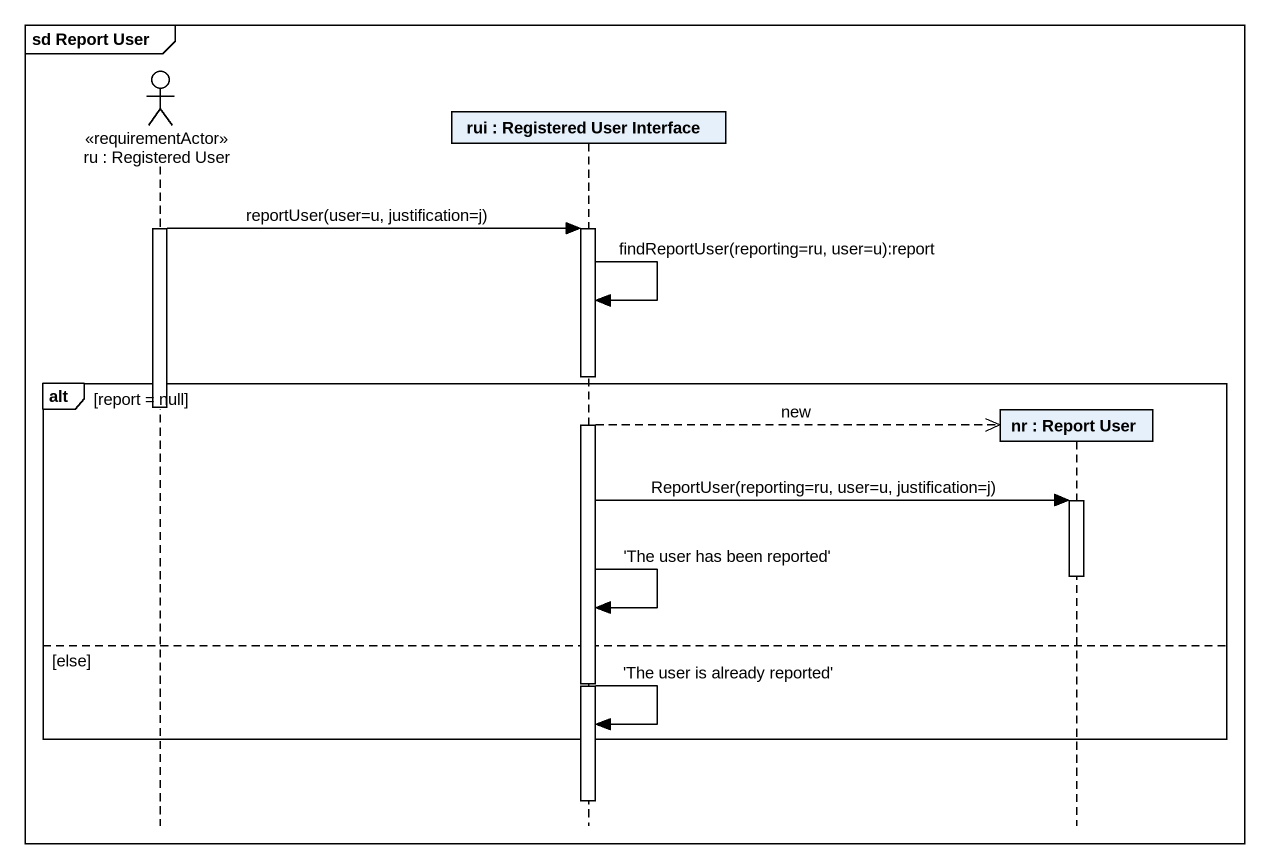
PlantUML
@startuml
mainframe sd Report User
hide footbox
actor "ru : Registered User" as ru <<requirementActor>>
participant "rui : Registered User Interface" as rui
participant "nr : Report User" as nr

activate ru
ru -> rui : reportUser(user=u, justification=j)
activate rui
rui -> rui : findReportUser(reporting=ru, user=u):report
alt report = null
  deactivate ru
  rui -->> nr ** : new
  rui -> nr : ReportUser(reporting=ru, user=u, justification=j)
  activate nr
  deactivate nr
  rui -> rui : 'The user has been reported'
else else
  rui -> rui : 'The user is already reported'
end
deactivate rui
@enduml
